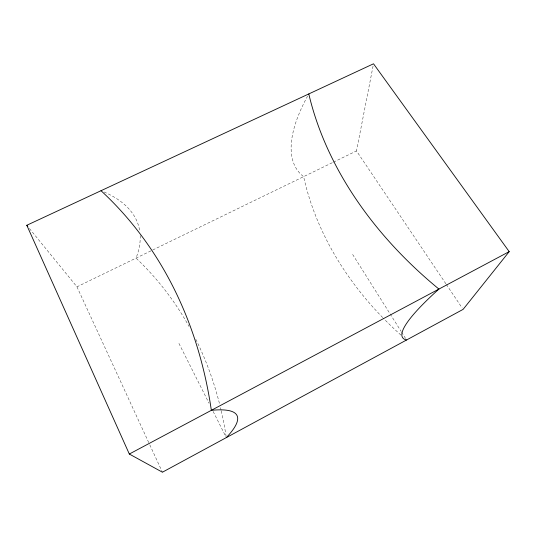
<?xml version="1.0" encoding="UTF-8"?>
<svg xmlns="http://www.w3.org/2000/svg" width="536" height="536" viewBox="0 0 536 536"><rect width="100%" height="100%" fill="white"/><g stroke="black" fill="none" stroke-linecap="round" stroke-linejoin="round"><path stroke-width="0.4" stroke-dasharray="2.68 2.01" d="M445.878 283.772L356.5 150.938L373.197 65.419M29.44 228.51L76.95 286.827L332.675 162.522M333.419 162.16L356.5 150.938M446.347 284.462L462.173 307.986M352.648 254.446L401.209 331.509M401.652 332.22L405.665 338.578M178.93 343.415L209.013 403.219M213.147 411.44L225.931 436.86M76.95 286.827L149.45 444.096M149.799 444.853L162.415 472.209M400.955 335.087A321.077 254.855 22.1 0 1 383.267 318.17M382.711 317.593A321.077 254.855 22.1 0 1 303.624 176.639A191.727 75.261 -39.5 0 1 307.564 96.158M104.071 191.982A223.03 94.952 -17.5 0 1 139.695 230.889M140.171 235.559A223.03 94.952 -17.5 0 1 136.023 258.111A422.951 339.904 -53 0 1 189.074 326.511M195.814 339.301A422.951 339.904 -53 0 1 219.673 404.399M220.47 407.635A422.951 339.904 -53 0 1 221.046 410.073M221.234 410.884A422.951 339.904 -53 0 1 226.058 435.976"/><path stroke-width="0.8" d="M509.2 251.632L463.104 309.373L162.415 472.209L129.317 454.032L26.8 225.274L373.518 63.791L509.2 251.632L129.317 454.032M26.8 225.274L27.859 226.567M226.306 437.604A253.481 39.852 -25.6 0 0 211.338 410.335A566.418 428.411 -50.8 0 0 101.016 190.709M406.556 339.992A214.253 30.525 -33.2 0 1 438.924 289.072A399.528 296.274 20.3 0 1 308.796 93.934"/></g></svg>
